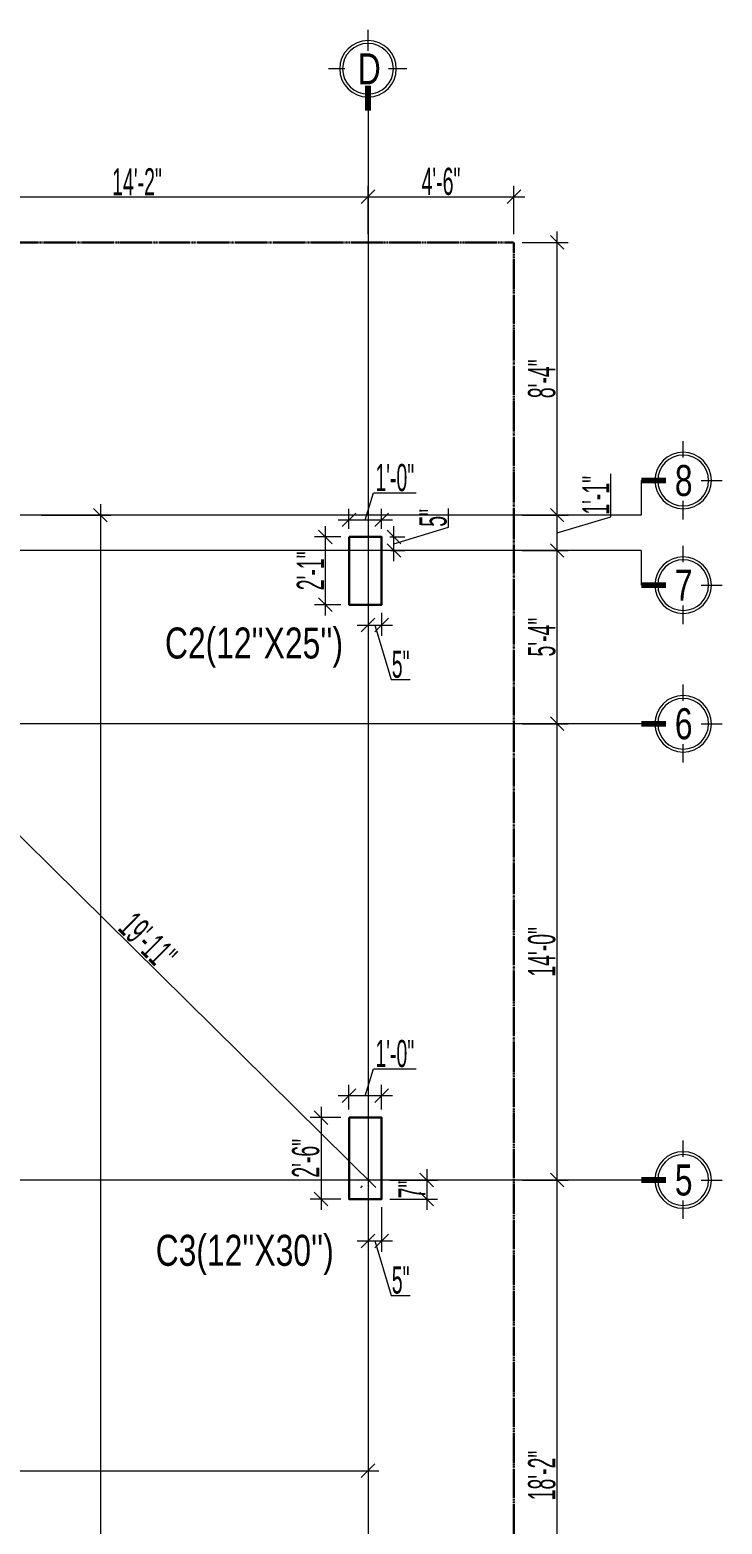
# Model space of a CAD drawing. Header units: inches. Extents: x 283072 to 301462, y 26630 to 62925.
# Drawn here: x 291380 to 291635, y 31270 to 31820 of the extents above; entities that cross this region are included whole.
import ezdxf

# ---------------------------------------------------------------- set-up
doc = ezdxf.new("R2010")
doc.units = ezdxf.units.IN
doc.header["$MEASUREMENT"] = 0
doc.header["$PDMODE"] = 2
doc.linetypes.add('CENTER2', pattern=[1.125, 0.75, -0.125, 0.125, -0.125])
doc.linetypes.add('DASHDOT', pattern=[25.4, 12.7, -6.35, 0, -6.35])
doc.layers.get('0').update_dxf_attribs({"lineweight": 5})
for name, color, linetype, lineweight in [('BUILDING_OUTER_P3', 1, 'Continuous', 35), ('column', 1, 'Continuous', 30), ('Dime.', 7, 'Continuous', 15), ('Dimension.', 7, 'Continuous', 5), ('Grid+Di', 194, 'CENTER2', 15)]:
    doc.layers.add(name, color=color, linetype=linetype, lineweight=lineweight)
doc.styles.add('ltcnbt', font='swisscl.ttf', dxfattribs={"width": 0.7, "height": 10})
doc.styles.add('style4', font='swisscl.ttf')
doc.dimstyles.new('SCALE-50', dxfattribs={"dimtxt": 9, "dimasz": 5, "dimexe": 4, "dimexo": 3, "dimgap": 0.5, "dimtad": 1, "dimdec": 0, "dimzin": 3, "dimdsep": 46, "dimlunit": 4, "dimtxsty": 'ltcnbt', "dimblk": 'OBLIQUE', "dimcen": 0.09375, "dimdle": 4, "dimclrd": 252, "dimclre": 252, "dimclrt": 7, "dimadec": 0, "dimazin": 0, "dimtfac": 1, "dimtdec": 0, "dimtofl": 0, "dimtmove": 1, "dimatfit": 3, "dimfxl": 3, "dimtolj": 1, "dimtzin": 0, "dimlwd": 15, "dimlwe": 15, "dimarcsym": 0})

# ---------------------------------------------------------------- blocks, each defined once
blk = doc.blocks.new('GN')
at = {"layer": 'Grid+Di', "color": 5, "linetype": 'ByBlock', "lineweight": 0}
for points in [[(0, 7.97), (0, 13.6)], [(-6.26, 0), (-13.44, 0)], [(0, -13.43), (0, -7.03)]]:
    blk.add_lwpolyline(points, dxfattribs=at)
at = {"layer": 'Grid+Di', "color": 5, "linetype": 'ByBlock', "lineweight": 0, "const_width": 2}
blk.add_lwpolyline([(14.47, 0), (5.86, 0)], dxfattribs=at)
at = {"layer": 'Grid+Di', "color": 5, "linetype": 'ByBlock'}
for radius in [9.76, 8.76]:
    blk.add_circle((0, 0), radius, dxfattribs=at)
blk = doc.blocks.new('_Oblique')
at = {"color": 0, "linetype": 'ByBlock', "lineweight": -2}
blk.add_line((-0.5, -0.5), (0.5, 0.5), dxfattribs=at)
blk = doc.blocks.new('*D59')
at = {"layer": 'Defpoints', "color": 0, "linetype": 'ByBlock', "lineweight": 30, "ltscale": 200, "transparency": 16777216}
for p in [(291504.23, 31758.39), (291334.23, 31741.58), (291504.23, 31741.58)]:
    blk.add_point(p, dxfattribs=at)
at = {"layer": 'Dimension.', "color": 252, "lineweight": 15, "ltscale": 200, "transparency": 16777216}
for p, q in [((291330.23, 31758.39), (291508.23, 31758.39)), ((291334.23, 31744.58), (291334.23, 31762.39)), ((291504.23, 31744.58), (291504.23, 31762.39))]:
    blk.add_line(p, q, dxfattribs=at)
at = {"layer": 'Dimension.', "color": 252, "linetype": 'ByBlock', "lineweight": 15, "ltscale": 200, "transparency": 16777216, "xscale": 5, "yscale": 5, "zscale": 5, "rotation": 180}
blk.add_blockref('_Oblique', (291334.23, 31758.39), dxfattribs=at)
at = {"layer": 'Dimension.', "color": 252, "linetype": 'ByBlock', "lineweight": 15, "ltscale": 200, "transparency": 16777216, "xscale": 5, "yscale": 5, "zscale": 5}
blk.add_blockref('_Oblique', (291504.23, 31758.39), dxfattribs=at)
at = {"layer": 'Dimension.', "color": 7, "linetype": 'ByBlock', "lineweight": 15, "ltscale": 200, "transparency": 16777216, "insert": (291419.23, 31763.91), "char_height": 10, "attachment_point": 5, "style": 'ltcnbt'}
blk.add_mtext('\\A1;14\'-2"', dxfattribs=at)
blk = doc.blocks.new('*D60')
at = {"layer": 'Defpoints', "color": 0, "linetype": 'ByBlock', "lineweight": 30, "ltscale": 200, "transparency": 16777216}
for p in [(291557.92, 31758.39), (291504.23, 31741.58), (291557.92, 31741.58)]:
    blk.add_point(p, dxfattribs=at)
at = {"layer": 'Dimension.', "color": 252, "lineweight": 15, "ltscale": 200, "transparency": 16777216}
for p, q in [((291500.23, 31758.39), (291561.92, 31758.39)), ((291504.23, 31744.58), (291504.23, 31762.39)), ((291557.92, 31744.58), (291557.92, 31762.39))]:
    blk.add_line(p, q, dxfattribs=at)
at = {"layer": 'Dimension.', "color": 252, "linetype": 'ByBlock', "lineweight": 15, "ltscale": 200, "transparency": 16777216, "xscale": 5, "yscale": 5, "zscale": 5, "rotation": 180}
blk.add_blockref('_Oblique', (291504.23, 31758.39), dxfattribs=at)
at = {"layer": 'Dimension.', "color": 252, "linetype": 'ByBlock', "lineweight": 15, "ltscale": 200, "transparency": 16777216, "xscale": 5, "yscale": 5, "zscale": 5}
blk.add_blockref('_Oblique', (291557.92, 31758.39), dxfattribs=at)
at = {"layer": 'Dimension.', "color": 7, "linetype": 'ByBlock', "lineweight": 15, "ltscale": 200, "transparency": 16777216, "insert": (291531.08, 31764.01), "char_height": 10, "attachment_point": 5, "style": 'ltcnbt'}
blk.add_mtext('\\A1;4\'-6"', dxfattribs=at)
blk = doc.blocks.new('*D64')
at = {"layer": 'Defpoints', "color": 0, "linetype": 'ByBlock', "lineweight": 30, "ltscale": 200, "transparency": 16777216}
for p in [(291557.92, 31396.35), (291573.82, 31396.35), (291557.92, 31178.74)]:
    blk.add_point(p, dxfattribs=at)
at = {"layer": 'Dimension.', "color": 252, "lineweight": 15, "ltscale": 200, "transparency": 16777216}
for p, q in [((291573.82, 31174.74), (291573.82, 31400.35)), ((291560.92, 31396.35), (291577.82, 31396.35)), ((291560.92, 31178.74), (291577.82, 31178.74))]:
    blk.add_line(p, q, dxfattribs=at)
at = {"layer": 'Dimension.', "color": 252, "linetype": 'ByBlock', "lineweight": 15, "ltscale": 200, "transparency": 16777216, "xscale": 5, "yscale": 5, "zscale": 5}
for p, rotation in [((291573.82, 31396.35), 90), ((291573.82, 31178.74), 270)]:
    blk.add_blockref('_Oblique', p, dxfattribs=dict(at, rotation=rotation))
at = {"layer": 'Dimension.', "color": 7, "linetype": 'ByBlock', "lineweight": 15, "ltscale": 200, "transparency": 16777216, "insert": (291568.2, 31287.54), "char_height": 10, "attachment_point": 5, "rotation": 90, "style": 'ltcnbt'}
blk.add_mtext('\\A1;18\'-2"', dxfattribs=at)
blk = doc.blocks.new('*D65')
at = {"layer": 'Defpoints', "color": 0, "linetype": 'ByBlock', "lineweight": 30, "ltscale": 200, "transparency": 16777216}
for p in [(291557.92, 31564.35), (291573.82, 31564.35), (291557.92, 31396.35)]:
    blk.add_point(p, dxfattribs=at)
at = {"layer": 'Dimension.', "color": 252, "lineweight": 15, "ltscale": 200, "transparency": 16777216}
for p, q in [((291573.82, 31392.35), (291573.82, 31568.35)), ((291560.92, 31564.35), (291577.82, 31564.35)), ((291560.92, 31396.35), (291577.82, 31396.35))]:
    blk.add_line(p, q, dxfattribs=at)
at = {"layer": 'Dimension.', "color": 252, "linetype": 'ByBlock', "lineweight": 15, "ltscale": 200, "transparency": 16777216, "xscale": 5, "yscale": 5, "zscale": 5}
for p, rotation in [((291573.82, 31564.35), 90), ((291573.82, 31396.35), 270)]:
    blk.add_blockref('_Oblique', p, dxfattribs=dict(at, rotation=rotation))
at = {"layer": 'Dimension.', "color": 7, "linetype": 'ByBlock', "lineweight": 15, "ltscale": 200, "transparency": 16777216, "insert": (291568.2, 31480.35), "char_height": 10, "attachment_point": 5, "rotation": 90, "style": 'ltcnbt'}
blk.add_mtext('\\A1;14\'-0"', dxfattribs=at)
blk = doc.blocks.new('*D66')
at = {"layer": 'Defpoints', "color": 0, "linetype": 'ByBlock', "lineweight": 30, "ltscale": 200, "transparency": 16777216}
for p in [(291557.92, 31628.16), (291573.82, 31628.16), (291557.92, 31564.35)]:
    blk.add_point(p, dxfattribs=at)
at = {"layer": 'Dimension.', "color": 252, "lineweight": 15, "ltscale": 200, "transparency": 16777216}
for p, q in [((291573.82, 31560.35), (291573.82, 31632.16)), ((291560.92, 31628.16), (291577.82, 31628.16)), ((291560.92, 31564.35), (291577.82, 31564.35))]:
    blk.add_line(p, q, dxfattribs=at)
at = {"layer": 'Dimension.', "color": 252, "linetype": 'ByBlock', "lineweight": 15, "ltscale": 200, "transparency": 16777216, "xscale": 5, "yscale": 5, "zscale": 5}
for p, rotation in [((291573.82, 31628.16), 90), ((291573.82, 31564.35), 270)]:
    blk.add_blockref('_Oblique', p, dxfattribs=dict(at, rotation=rotation))
at = {"layer": 'Dimension.', "color": 7, "linetype": 'ByBlock', "lineweight": 15, "ltscale": 200, "transparency": 16777216, "insert": (291568.22, 31596.26), "char_height": 10, "attachment_point": 5, "rotation": 90, "style": 'ltcnbt'}
blk.add_mtext('\\A1;5\'-4"', dxfattribs=at)
blk = doc.blocks.new('*D67')
at = {"layer": 'Defpoints', "color": 0, "linetype": 'ByBlock', "lineweight": 30, "ltscale": 200, "transparency": 16777216}
for p in [(291557.92, 31641.16), (291573.82, 31641.16), (291557.92, 31628.16)]:
    blk.add_point(p, dxfattribs=at)
at = {"layer": 'Dimension.', "color": 252, "lineweight": 15, "ltscale": 200, "transparency": 16777216}
for p, q in [((291593.57, 31640.58), (291593.57, 31656.36)), ((291573.82, 31624.16), (291573.82, 31645.16)), ((291560.92, 31641.16), (291577.82, 31641.16)), ((291573.82, 31634.66), (291593.57, 31640.58)), ((291560.92, 31628.16), (291577.82, 31628.16))]:
    blk.add_line(p, q, dxfattribs=at)
at = {"layer": 'Dimension.', "color": 252, "linetype": 'ByBlock', "lineweight": 15, "ltscale": 200, "transparency": 16777216, "xscale": 5, "yscale": 5, "zscale": 5}
for p, rotation in [((291573.82, 31641.16), 90), ((291573.82, 31628.16), 270)]:
    blk.add_blockref('_Oblique', p, dxfattribs=dict(at, rotation=rotation))
at = {"layer": 'Dimension.', "color": 7, "linetype": 'ByBlock', "lineweight": 15, "ltscale": 200, "transparency": 16777216, "insert": (291588.07, 31648.47), "char_height": 10, "attachment_point": 5, "rotation": 90, "style": 'ltcnbt'}
blk.add_mtext('\\A1;1\'-1"', dxfattribs=at)
blk = doc.blocks.new('*D68')
at = {"layer": 'Defpoints', "color": 0, "linetype": 'ByBlock', "lineweight": 30, "ltscale": 200, "transparency": 16777216}
for p in [(291557.92, 31741.58), (291573.82, 31741.58), (291557.92, 31641.16)]:
    blk.add_point(p, dxfattribs=at)
at = {"layer": 'Dimension.', "color": 252, "lineweight": 15, "ltscale": 200, "transparency": 16777216}
for p, q in [((291560.92, 31741.58), (291577.82, 31741.58)), ((291573.82, 31637.16), (291573.82, 31745.58)), ((291560.92, 31641.16), (291577.82, 31641.16))]:
    blk.add_line(p, q, dxfattribs=at)
at = {"layer": 'Dimension.', "color": 252, "linetype": 'ByBlock', "lineweight": 15, "ltscale": 200, "transparency": 16777216, "xscale": 5, "yscale": 5, "zscale": 5}
for p, rotation in [((291573.82, 31741.58), 90), ((291573.82, 31641.16), 270)]:
    blk.add_blockref('_Oblique', p, dxfattribs=dict(at, rotation=rotation))
at = {"layer": 'Dimension.', "color": 7, "linetype": 'ByBlock', "lineweight": 15, "ltscale": 200, "transparency": 16777216, "insert": (291568.2, 31691.37), "char_height": 10, "attachment_point": 5, "rotation": 90, "style": 'ltcnbt'}
blk.add_mtext('\\A1;8\'-4"', dxfattribs=at)
blk = doc.blocks.new('*D79')
at = {"layer": 'Defpoints', "color": 0, "linetype": 'ByBlock', "lineweight": 30, "ltscale": 200, "transparency": 16777216}
for p in [(291497.23, 31419.35), (291486.96, 31389.35), (291497.23, 31389.35)]:
    blk.add_point(p, dxfattribs=at)
at = {"layer": 'Dimension.', "color": 252, "lineweight": 15, "ltscale": 200, "transparency": 16777216}
for p, q in [((291486.96, 31423.35), (291486.96, 31385.35)), ((291494.23, 31419.35), (291482.96, 31419.35)), ((291494.23, 31389.35), (291482.96, 31389.35))]:
    blk.add_line(p, q, dxfattribs=at)
at = {"layer": 'Dimension.', "color": 252, "linetype": 'ByBlock', "lineweight": 15, "ltscale": 200, "transparency": 16777216, "xscale": 5, "yscale": 5, "zscale": 5}
for p, rotation in [((291486.96, 31419.35), 90), ((291486.96, 31389.35), 270)]:
    blk.add_blockref('_Oblique', p, dxfattribs=dict(at, rotation=rotation))
at = {"layer": 'Dimension.', "color": 7, "linetype": 'ByBlock', "lineweight": 15, "ltscale": 200, "transparency": 16777216, "insert": (291481.34, 31404.35), "char_height": 10, "attachment_point": 5, "rotation": 90, "style": 'ltcnbt'}
blk.add_mtext('\\A1;2\'-6"', dxfattribs=at)
blk = doc.blocks.new('*D80')
at = {"layer": 'Defpoints', "color": 0, "linetype": 'ByBlock', "lineweight": 30, "ltscale": 200, "transparency": 16777216}
for p in [(291497.23, 31427.37), (291497.23, 31419.35), (291509.23, 31419.35)]:
    blk.add_point(p, dxfattribs=at)
at = {"layer": 'Dimension.', "color": 252, "lineweight": 15, "ltscale": 200, "transparency": 16777216}
for p, q in [((291503.23, 31427.37), (291506.19, 31437.24)), ((291506.19, 31437.24), (291521.96, 31437.24)), ((291497.23, 31422.35), (291497.23, 31431.37)), ((291509.23, 31422.35), (291509.23, 31431.37)), ((291513.23, 31427.37), (291493.23, 31427.37))]:
    blk.add_line(p, q, dxfattribs=at)
at = {"layer": 'Dimension.', "color": 252, "linetype": 'ByBlock', "lineweight": 15, "ltscale": 200, "transparency": 16777216, "xscale": 5, "yscale": 5, "zscale": 5, "rotation": 180}
blk.add_blockref('_Oblique', (291497.23, 31427.37), dxfattribs=at)
at = {"layer": 'Dimension.', "color": 252, "linetype": 'ByBlock', "lineweight": 15, "ltscale": 200, "transparency": 16777216, "xscale": 5, "yscale": 5, "zscale": 5}
blk.add_blockref('_Oblique', (291509.23, 31427.37), dxfattribs=at)
at = {"layer": 'Dimension.', "color": 7, "linetype": 'ByBlock', "lineweight": 15, "ltscale": 200, "transparency": 16777216, "insert": (291514.08, 31442.86), "char_height": 10, "attachment_point": 5, "style": 'ltcnbt'}
blk.add_mtext('\\A1;1\'-0"', dxfattribs=at)
blk = doc.blocks.new('*D81')
at = {"layer": 'Defpoints', "color": 0, "linetype": 'ByBlock', "lineweight": 30, "ltscale": 200, "transparency": 16777216}
for p in [(291488.54, 31633.16), (291497.23, 31633.16), (291497.23, 31608.16)]:
    blk.add_point(p, dxfattribs=at)
at = {"layer": 'Dimension.', "color": 252, "lineweight": 15, "ltscale": 200, "transparency": 16777216}
for p, q in [((291488.54, 31604.16), (291488.54, 31637.16)), ((291494.23, 31633.16), (291484.54, 31633.16)), ((291494.23, 31608.16), (291484.54, 31608.16))]:
    blk.add_line(p, q, dxfattribs=at)
at = {"layer": 'Dimension.', "color": 252, "linetype": 'ByBlock', "lineweight": 15, "ltscale": 200, "transparency": 16777216, "xscale": 5, "yscale": 5, "zscale": 5}
for p, rotation in [((291488.54, 31633.16), 90), ((291488.54, 31608.16), 270)]:
    blk.add_blockref('_Oblique', p, dxfattribs=dict(at, rotation=rotation))
at = {"layer": 'Dimension.', "color": 7, "linetype": 'ByBlock', "lineweight": 15, "ltscale": 200, "transparency": 16777216, "insert": (291483.02, 31620.66), "char_height": 10, "attachment_point": 5, "rotation": 90, "style": 'ltcnbt'}
blk.add_mtext('\\A1;2\'-1"', dxfattribs=at)
blk = doc.blocks.new('*D82')
at = {"layer": 'Defpoints', "color": 0, "linetype": 'ByBlock', "lineweight": 30, "ltscale": 200, "transparency": 16777216}
for p in [(291509.23, 31639.44), (291497.23, 31633.16), (291509.23, 31633.16)]:
    blk.add_point(p, dxfattribs=at)
at = {"layer": 'Dimension.', "color": 252, "lineweight": 15, "ltscale": 200, "transparency": 16777216}
for p, q in [((291503.23, 31639.44), (291506.19, 31649.32)), ((291506.19, 31649.32), (291521.96, 31649.32)), ((291497.23, 31636.16), (291497.23, 31643.44)), ((291509.23, 31636.16), (291509.23, 31643.44)), ((291493.23, 31639.44), (291513.23, 31639.44))]:
    blk.add_line(p, q, dxfattribs=at)
at = {"layer": 'Dimension.', "color": 252, "linetype": 'ByBlock', "lineweight": 15, "ltscale": 200, "transparency": 16777216, "xscale": 5, "yscale": 5, "zscale": 5, "rotation": 180}
blk.add_blockref('_Oblique', (291497.23, 31639.44), dxfattribs=at)
at = {"layer": 'Dimension.', "color": 252, "linetype": 'ByBlock', "lineweight": 15, "ltscale": 200, "transparency": 16777216, "xscale": 5, "yscale": 5, "zscale": 5}
blk.add_blockref('_Oblique', (291509.23, 31639.44), dxfattribs=at)
at = {"layer": 'Dimension.', "color": 7, "linetype": 'ByBlock', "lineweight": 15, "ltscale": 200, "transparency": 16777216, "insert": (291514.08, 31654.94), "char_height": 10, "attachment_point": 5, "style": 'ltcnbt'}
blk.add_mtext('\\A1;1\'-0"', dxfattribs=at)
blk = doc.blocks.new('*D127')
at = {"layer": 'Defpoints', "color": 0, "linetype": 'ByBlock', "lineweight": 30, "ltscale": 200, "transparency": 16777216}
for p in [(291504.23, 31608.16), (291509.23, 31608.16), (291509.23, 31600.68)]:
    blk.add_point(p, dxfattribs=at)
at = {"layer": 'Dimension.', "color": 252, "lineweight": 15, "ltscale": 200, "transparency": 16777216}
for p, q in [((291504.23, 31605.16), (291504.23, 31596.68)), ((291509.23, 31605.16), (291509.23, 31596.68)), ((291500.23, 31600.68), (291513.23, 31600.68)), ((291506.73, 31600.68), (291512.75, 31580.63)), ((291512.75, 31580.63), (291519.73, 31580.63))]:
    blk.add_line(p, q, dxfattribs=at)
at = {"layer": 'Dimension.', "color": 252, "linetype": 'ByBlock', "lineweight": 15, "ltscale": 200, "transparency": 16777216, "xscale": 5, "yscale": 5, "zscale": 5, "rotation": 180}
blk.add_blockref('_Oblique', (291504.23, 31600.68), dxfattribs=at)
at = {"layer": 'Dimension.', "color": 252, "linetype": 'ByBlock', "lineweight": 15, "ltscale": 200, "transparency": 16777216, "xscale": 5, "yscale": 5, "zscale": 5}
blk.add_blockref('_Oblique', (291509.23, 31600.68), dxfattribs=at)
at = {"layer": 'Dimension.', "color": 7, "linetype": 'ByBlock', "lineweight": 15, "ltscale": 200, "transparency": 16777216, "insert": (291516.24, 31586.23), "char_height": 10, "attachment_point": 5, "style": 'ltcnbt'}
blk.add_mtext('\\A1;5"', dxfattribs=at)
blk = doc.blocks.new('*D128')
at = {"layer": 'Defpoints', "color": 0, "linetype": 'ByBlock', "lineweight": 30, "ltscale": 200, "transparency": 16777216}
for p in [(291509.23, 31633.16), (291513.78, 31633.16), (291509.68, 31628.16)]:
    blk.add_point(p, dxfattribs=at)
at = {"layer": 'Dimension.', "color": 252, "lineweight": 15, "ltscale": 200, "transparency": 16777216}
for p, q in [((291533.83, 31636.68), (291533.83, 31643.66)), ((291513.78, 31624.16), (291513.78, 31637.16)), ((291513.78, 31630.66), (291533.83, 31636.68)), ((291512.23, 31633.16), (291517.78, 31633.16)), ((291512.68, 31628.16), (291517.78, 31628.16))]:
    blk.add_line(p, q, dxfattribs=at)
at = {"layer": 'Dimension.', "color": 252, "linetype": 'ByBlock', "lineweight": 15, "ltscale": 200, "transparency": 16777216, "xscale": 5, "yscale": 5, "zscale": 5}
for p, rotation in [((291513.78, 31633.16), 90), ((291513.78, 31628.16), 270)]:
    blk.add_blockref('_Oblique', p, dxfattribs=dict(at, rotation=rotation))
at = {"layer": 'Dimension.', "color": 7, "linetype": 'ByBlock', "lineweight": 15, "ltscale": 200, "transparency": 16777216, "insert": (291528.23, 31640.17), "char_height": 10, "attachment_point": 5, "rotation": 90, "style": 'ltcnbt'}
blk.add_mtext('\\A1;5"', dxfattribs=at)
blk = doc.blocks.new('*D129')
at = {"layer": 'Defpoints', "color": 0, "linetype": 'ByBlock', "lineweight": 30, "ltscale": 200, "transparency": 16777216}
for p in [(291509.23, 31396.35), (291509.23, 31389.35), (291525.85, 31389.35)]:
    blk.add_point(p, dxfattribs=at)
at = {"layer": 'Dimension.', "color": 252, "lineweight": 15, "ltscale": 200, "transparency": 16777216}
for p, q in [((291525.85, 31400.35), (291525.85, 31385.35)), ((291512.23, 31396.35), (291529.85, 31396.35)), ((291512.23, 31389.35), (291529.85, 31389.35))]:
    blk.add_line(p, q, dxfattribs=at)
at = {"layer": 'Dimension.', "color": 252, "linetype": 'ByBlock', "lineweight": 15, "ltscale": 200, "transparency": 16777216, "xscale": 5, "yscale": 5, "zscale": 5}
for p, rotation in [((291525.85, 31396.35), 90), ((291525.85, 31389.35), 270)]:
    blk.add_blockref('_Oblique', p, dxfattribs=dict(at, rotation=rotation))
at = {"layer": 'Dimension.', "color": 7, "linetype": 'ByBlock', "lineweight": 15, "ltscale": 200, "transparency": 16777216, "insert": (291520.35, 31392.85), "char_height": 10, "attachment_point": 5, "rotation": 90, "style": 'ltcnbt'}
blk.add_mtext('\\A1;7"', dxfattribs=at)
blk = doc.blocks.new('*D130')
at = {"layer": 'Defpoints', "color": 0, "linetype": 'ByBlock', "lineweight": 30, "ltscale": 200, "transparency": 16777216}
for p in [(291504.23, 31389.35), (291509.23, 31389.35), (291509.23, 31373.92)]:
    blk.add_point(p, dxfattribs=at)
at = {"layer": 'Dimension.', "color": 252, "lineweight": 15, "ltscale": 200, "transparency": 16777216}
for p, q in [((291504.23, 31386.35), (291504.23, 31369.92)), ((291509.23, 31386.35), (291509.23, 31369.92)), ((291500.23, 31373.92), (291513.23, 31373.92)), ((291506.73, 31373.92), (291512.75, 31353.86)), ((291512.75, 31353.86), (291519.73, 31353.86))]:
    blk.add_line(p, q, dxfattribs=at)
at = {"layer": 'Dimension.', "color": 252, "linetype": 'ByBlock', "lineweight": 15, "ltscale": 200, "transparency": 16777216, "xscale": 5, "yscale": 5, "zscale": 5, "rotation": 180}
blk.add_blockref('_Oblique', (291504.23, 31373.92), dxfattribs=at)
at = {"layer": 'Dimension.', "color": 252, "linetype": 'ByBlock', "lineweight": 15, "ltscale": 200, "transparency": 16777216, "xscale": 5, "yscale": 5, "zscale": 5}
blk.add_blockref('_Oblique', (291509.23, 31373.92), dxfattribs=at)
at = {"layer": 'Dimension.', "color": 7, "linetype": 'ByBlock', "lineweight": 15, "ltscale": 200, "transparency": 16777216, "insert": (291516.24, 31359.46), "char_height": 10, "attachment_point": 5, "style": 'ltcnbt'}
blk.add_mtext('\\A1;5"', dxfattribs=at)
blk = doc.blocks.new('*D133')
at = {"layer": 'Defpoints', "color": 0, "linetype": 'ByBlock', "lineweight": 30, "ltscale": 200, "transparency": 16777216}
for p in [(291162.23, 31296.94), (291504.23, 31296.94), (291504.23, 31289.28)]:
    blk.add_point(p, dxfattribs=at)
at = {"layer": 'Dimension.', "color": 252, "lineweight": 15, "ltscale": 200, "transparency": 16777216}
for p, q in [((291162.23, 31293.94), (291162.23, 31285.28)), ((291504.23, 31293.94), (291504.23, 31285.28)), ((291158.23, 31289.28), (291508.23, 31289.28))]:
    blk.add_line(p, q, dxfattribs=at)
at = {"layer": 'Dimension.', "color": 252, "linetype": 'ByBlock', "lineweight": 15, "ltscale": 200, "transparency": 16777216, "xscale": 5, "yscale": 5, "zscale": 5, "rotation": 180}
blk.add_blockref('_Oblique', (291162.23, 31289.28), dxfattribs=at)
at = {"layer": 'Dimension.', "color": 252, "linetype": 'ByBlock', "lineweight": 15, "ltscale": 200, "transparency": 16777216, "xscale": 5, "yscale": 5, "zscale": 5}
blk.add_blockref('_Oblique', (291504.23, 31289.28), dxfattribs=at)
at = {"layer": 'Dimension.', "color": 7, "linetype": 'ByBlock', "lineweight": 15, "ltscale": 200, "transparency": 16777216, "insert": (291333.23, 31294.9), "char_height": 10, "attachment_point": 5, "style": 'ltcnbt'}
blk.add_mtext('\\A1;28\'-6"', dxfattribs=at)
blk = doc.blocks.new('*D134')
at = {"layer": 'Defpoints', "color": 0, "linetype": 'ByBlock', "lineweight": 30, "ltscale": 200, "transparency": 16777216}
for p in [(291381.04, 31641.16), (291381.04, 30706.66), (291405.75, 30706.66)]:
    blk.add_point(p, dxfattribs=at)
at = {"layer": 'Dimension.', "color": 252, "lineweight": 15, "ltscale": 200, "transparency": 16777216}
for p, q in [((291405.75, 31645.16), (291405.75, 30702.66)), ((291384.04, 31641.16), (291409.75, 31641.16)), ((291384.04, 30706.66), (291409.75, 30706.66))]:
    blk.add_line(p, q, dxfattribs=at)
at = {"layer": 'Dimension.', "color": 252, "linetype": 'ByBlock', "lineweight": 15, "ltscale": 200, "transparency": 16777216, "xscale": 5, "yscale": 5, "zscale": 5}
for p, rotation in [((291405.75, 31641.16), 90), ((291405.75, 30706.66), 270)]:
    blk.add_blockref('_Oblique', p, dxfattribs=dict(at, rotation=rotation))
at = {"layer": 'Dimension.', "color": 7, "linetype": 'ByBlock', "lineweight": 15, "ltscale": 200, "transparency": 16777216, "insert": (291400.25, 31173.91), "char_height": 10, "attachment_point": 5, "rotation": 90, "style": 'ltcnbt'}
blk.add_mtext('\\A1;77\'-11"', dxfattribs=at)
blk = doc.blocks.new('*D135')
at = {"layer": 'Defpoints', "color": 0, "linetype": 'ByBlock', "lineweight": 30, "ltscale": 200, "transparency": 16777216}
for p in [(291334.23, 31564.35), (291504.23, 31396.35), (291504.23, 31396.35)]:
    blk.add_point(p, dxfattribs=at)
at = {"layer": 'Dimension.', "color": 252, "lineweight": 15, "ltscale": 200, "transparency": 16777216}
for p, q in [((291331.39, 31567.16), (291507.08, 31393.54)), ((291332.12, 31562.22), (291331.42, 31561.51)), ((291502.12, 31394.22), (291501.42, 31393.51))]:
    blk.add_line(p, q, dxfattribs=at)
at = {"layer": 'Dimension.', "color": 252, "linetype": 'ByBlock', "lineweight": 15, "ltscale": 200, "transparency": 16777216, "xscale": 5, "yscale": 5, "zscale": 5}
for p, rotation in [((291334.23, 31564.35), 135.3390233447813), ((291504.23, 31396.35), 315.3390233447813)]:
    blk.add_blockref('_Oblique', p, dxfattribs=dict(at, rotation=rotation))
at = {"layer": 'Dimension.', "color": 7, "linetype": 'ByBlock', "lineweight": 15, "ltscale": 200, "transparency": 16777216, "insert": (291423.18, 31484.34), "char_height": 10, "attachment_point": 5, "rotation": 315.339, "style": 'ltcnbt'}
blk.add_mtext('\\A1;19\'-11"', dxfattribs=at)
blk = doc.blocks.new('WT43T2')
at = {"layer": 'column'}
for points in [[(293443.64, 47285.89), (293455.64, 47285.89), (293455.64, 47260.89), (293443.64, 47260.89)], [(293443.64, 47072.08), (293455.64, 47072.08), (293455.64, 47042.08), (293443.64, 47042.08)]]:
    blk.add_lwpolyline(points, close=True, dxfattribs=at)

msp = doc.modelspace()

# ---------------------------------------------------------------- linework, layer by layer
at = {"layer": 'BUILDING_OUTER_P3', "linetype": 'DASHDOT', "lineweight": 30, "ltscale": 0.02}
for p, q in [((291069.92011, 31741.57655), (291557.92011, 31741.57655)), ((291557.92011, 31741.57655), (291557.92011, 30586.57655))]:
    msp.add_line(p, q, dxfattribs=at)
at = {"layer": 'Grid+Di', "linetype": 'ByBlock', "lineweight": 15, "ltscale": 200}
for p, q in [((291504.23261, 31790.0805), (291504.23261, 30523.97835)), ((291604.75505, 31653.91678), (291604.75505, 31641.15949)), ((291604.75505, 31641.15949), (291029.42321, 31641.15949)), ((291604.75505, 31628.15949), (291029.42321, 31628.15949)), ((291604.75505, 31628.15949), (291604.75505, 31615.4022)), ((291604.75505, 31564.35054), (291029.42321, 31564.35054)), ((291604.75505, 31396.35054), (291029.42321, 31396.35054))]:
    msp.add_line(p, q, dxfattribs=at)

# ---------------------------------------------------------------- block references
at = {"layer": 'column', "linetype": 'ByBlock', "lineweight": 15}
msp.add_blockref('WT43T2', (-1946.40262, -15652.72653), dxfattribs=at)
at = {"layer": 'Dime.', "xscale": -1.066601249971427, "yscale": 1.066601249971427, "zscale": 1.06660125, "rotation": 90}
msp.add_blockref('GN', (291504.23261, 31805.51538), dxfattribs=at)
at = {"layer": 'Dime.', "xscale": -1.066601249971427, "yscale": 1.066601249971427, "zscale": 1.06660125}
for p in [(291620.18993, 31653.91678), (291620.18993, 31615.4022), (291620.18993, 31564.35054), (291620.18993, 31396.35054)]:
    msp.add_blockref('GN', p, dxfattribs=at)

# ---------------------------------------------------------------- texts
at = {"layer": 'Dime.', "style": 'style4'}
for s, p in [('D', (291500.46805, 31799.82115, 0.75826)), ('8', (291617.13947, 31648.22254, 0.75826)), ('7', (291617.13947, 31609.70796, 0.75826)), ("C2(12''X25'')", (291429.52961, 31588.37981, 0.75826)), ('6', (291617.13947, 31558.6563, 0.75826)), ('5', (291617.13947, 31390.6563, 0.75826)), ("C3(12''X30'')", (291426.12118, 31364.76523, 0.75826))]:
    msp.add_text(s, height=11.4075, dxfattribs=at).set_placement(p)

# ---------------------------------------------------------------- dimensions: what is measured, and where the dimension line sits
at = {"layer": 'Dimension.', "linetype": 'ByBlock', "lineweight": 15, "ltscale": 200}
for base, p1, p2, picture, middle in [((291504.23261, 31758.38923), (291334.23261, 31741.57655), (291504.23261, 31741.57655), '*D59', (291419.23261, 31763.90889)), ((291557.92011, 31758.38923), (291504.23261, 31741.57655), (291557.92011, 31741.57655), '*D60', (291531.07636, 31764.01046)), ((291509.23261, 31639.44453), (291497.23261, 31633.15949), (291509.23261, 31633.15949), '*D82', (291506.69398, 31654.93699)), ((291509.23261, 31600.68368), (291504.23261, 31608.15949), (291509.23261, 31608.15949), '*D127', (291513.24903, 31586.23054)), ((291497.23261, 31427.36687), (291509.23261, 31419.35054), (291497.23261, 31419.35054), '*D80', (291506.69398, 31442.85934)), ((291509.23261, 31373.91555), (291504.23261, 31389.35054), (291509.23261, 31389.35054), '*D130', (291513.24903, 31359.4624)), ((291504.23261, 31289.28313), (291162.23038, 31296.94489), (291504.23261, 31296.94489), '*D133', (291333.23149, 31294.90436))]:
    dim = msp.add_linear_dim(base=base, p1=p1, p2=p2, dimstyle='SCALE-50', dxfattribs=at)
    dim.commit()
    dim.dimension.update_dxf_attribs({"geometry": picture, "text_midpoint": middle})
for base, p1, p2, picture, middle in [((291573.82176, 31741.57655), (291557.92011, 31641.15949), (291557.92011, 31741.57655), '*D68', (291568.20053, 31691.36802)), ((291573.82176, 31641.15949), (291557.92011, 31628.15949), (291557.92011, 31641.15949), '*D67', (291588.07176, 31641.08449)), ((291405.74919, 30706.65655), (291381.03698, 31641.15949), (291381.03698, 30706.65655), '*D134', (291400.24919, 31173.90802)), ((291513.77734, 31633.15949), (291509.67964, 31628.15949), (291509.23261, 31633.15949), '*D128', (291528.23049, 31637.1759)), ((291488.53655, 31633.15949), (291497.23261, 31608.15949), (291497.23261, 31633.15949), '*D81', (291483.01689, 31620.65949)), ((291573.82176, 31628.15949), (291557.92011, 31564.35054), (291557.92011, 31628.15949), '*D66', (291568.22019, 31596.25502)), ((291573.82176, 31564.35054), (291557.92011, 31396.35054), (291557.92011, 31564.35054), '*D65', (291568.20053, 31480.35054)), ((291486.9588, 31389.35054), (291497.23261, 31419.35054), (291497.23261, 31389.35054), '*D79', (291481.33756, 31404.35054)), ((291525.85424, 31389.35054), (291509.23261, 31396.35054), (291509.23261, 31389.35054), '*D129', (291520.35424, 31392.85054)), ((291573.82176, 31396.35054), (291557.92011, 31178.73511), (291557.92011, 31396.35054), '*D64', (291568.20053, 31287.54282))]:
    dim = msp.add_linear_dim(base=base, p1=p1, p2=p2, angle=90, dimstyle='SCALE-50', dxfattribs=at)
    dim.commit()
    dim.dimension.update_dxf_attribs({"geometry": picture, "text_midpoint": middle})
dim = msp.add_aligned_dim(p1=(291334.23261, 31564.35054), p2=(291504.23261, 31396.35054), distance=0, dimstyle='SCALE-50', dxfattribs=at)
dim.commit()
dim.dimension.update_dxf_attribs({"geometry": '*D135', "text_midpoint": (291423.17923, 31484.34414)})

doc.saveas('drawing.dxf')
